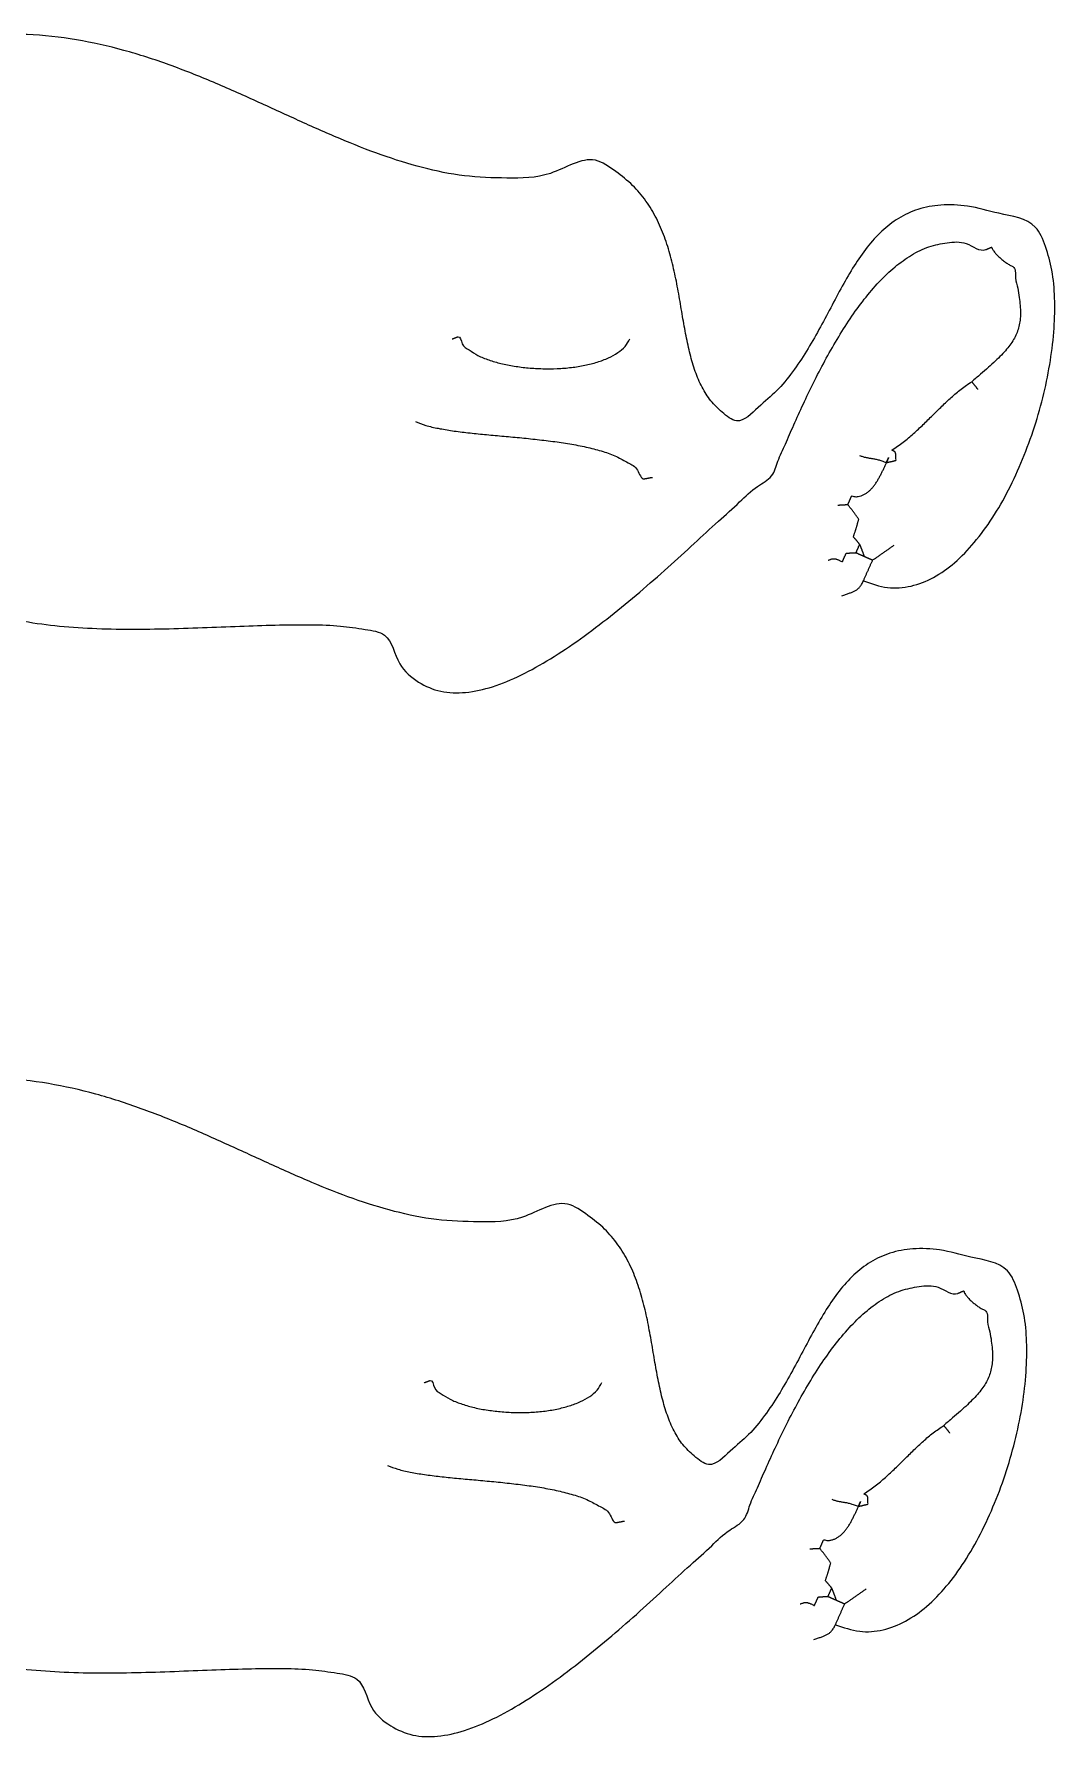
# Model space of a CAD drawing. Header units: metres. Extents: x 147 to 427, y -16 to 162.
# Drawn here: x 297.344 to 298.391, y 114.773 to 116.518 of the extents above; entities that cross this region are included whole.
import ezdxf

# ---------------------------------------------------------------- set-up
doc = ezdxf.new("R2010")
doc.units = ezdxf.units.M
doc.layers.add('1053_ARQ_BASE_MATADOURO_2_dwg', color=7, linetype='Continuous', lineweight=5, true_color=0x767676)
doc.layers.add('A-PISO', color=7, linetype='Continuous', lineweight=5)

# ---------------------------------------------------------------- blocks, each defined once
blk = doc.blocks.new('1053_ARQ_BASE_MATADOURO_2_dwg-3637054-TÉRREO 1_20 - Dependente 1')
at = {"layer": 'A-PISO', "color": 253, "true_color": 0xaaaaaa}
for points, knots in [([(129.8025, 82.7716), (129.8106, 82.7688), (129.8264, 82.7632), (129.8518, 82.7652), (129.8753, 82.7745), (129.8971, 82.7902), (129.9171, 82.8111), (129.9355, 82.8363), (129.9519, 82.865), (129.9662, 82.8963), (129.9782, 82.9294), (129.9878, 82.9633), (129.9945, 82.9971), (129.9984, 83.0299), (129.9991, 83.0608), (129.9966, 83.0893), (129.99, 83.1134), (129.9783, 83.1424), (129.9426, 83.1471), (129.9115, 83.1567), (129.8829, 83.1578), (129.8587, 83.1535), (129.8381, 83.144), (129.8207, 83.1304), (129.8058, 83.1137), (129.7926, 83.0945), (129.7805, 83.0736), (129.7689, 83.0515), (129.757, 83.0291), (129.7443, 83.0069), (129.7302, 82.9859), (129.7139, 82.9655), (129.695, 82.9509), (129.6752, 82.9297), (129.6574, 82.9447), (129.6456, 82.9557), (129.6365, 82.9703), (129.6297, 82.9864), (129.6246, 83.0042), (129.6205, 83.0231), (129.617, 83.043), (129.6136, 83.0634), (129.6098, 83.084), (129.605, 83.1044), (129.5988, 83.1244), (129.5906, 83.1436), (129.5799, 83.1614), (129.5661, 83.178), (129.5486, 83.1914), (129.5209, 83.2114), (129.4827, 83.1844), (129.4374, 83.1843), (129.3932, 83.1857), (129.35, 83.1947), (129.3075, 83.208), (129.2652, 83.2248), (129.2228, 83.2438), (129.1799, 83.2636), (129.136, 83.2832), (129.0909, 83.3011), (129.0442, 83.3163), (128.9954, 83.3272), (128.9444, 83.3331), (128.8906, 83.3301), (128.8341, 83.328), (128.7935, 83.2942), (128.7699, 83.3059), (128.7628, 83.3084), (128.7558, 83.3106), (128.7488, 83.3125), (128.7419, 83.3139), (128.735, 83.3149), (128.7281, 83.3155), (128.7213, 83.3157), (128.7144, 83.3155), (128.7075, 83.3148), (128.7005, 83.3137), (128.6935, 83.3122), (128.6865, 83.3103), (128.6793, 83.3079), (128.6721, 83.3051), (128.6673, 83.3029), (128.6649, 83.3017)], [0, 0, 0, 0, 0.025699, 0.049728, 0.07429, 0.10075, 0.129617, 0.160848, 0.194061, 0.228689, 0.264061, 0.299459, 0.334136, 0.367371, 0.398482, 0.426901, 0.452272, 0.474673, 0.514601, 0.547499, 0.57497, 0.598786, 0.62075, 0.642358, 0.664566, 0.687782, 0.71202, 0.737049, 0.762543, 0.788164, 0.813673, 0.839001, 0.86438, 0.890422, 0.90764, 0.924078, 0.940734, 0.958191, 0.97666, 0.996106, 1.016342, 1.037112, 1.05814, 1.079183, 1.100079, 1.120793, 1.141489, 1.162566, 1.184704, 1.208798, 1.256755, 1.301685, 1.345355, 1.389026, 1.433445, 1.478912, 1.525429, 1.572822, 1.62087, 1.669398, 1.71839, 1.768076, 1.819015, 1.87216, 1.928838, 1.990677, 1.998433, 2.005974, 2.013321, 2.020506, 2.027557, 2.034511, 2.041399, 2.048262, 2.055135, 2.062058, 2.069072, 2.076212, 2.083517, 2.091025, 2.098768, 2.106779, 2.106779, 2.106779, 2.106779]), ([(128.2991, 82.6941), (128.3005, 82.6909), (128.3027, 82.6856), (128.3078, 82.6795), (128.3143, 82.6789), (128.3195, 82.6833), (128.3239, 82.6902), (128.3282, 82.7), (128.332, 82.7121), (128.3353, 82.7262), (128.338, 82.7419), (128.3398, 82.7587), (128.3407, 82.7763), (128.3406, 82.794), (128.3394, 82.8116), (128.3364, 82.8286), (128.334, 82.8445), (128.3231, 82.8588), (128.3338, 82.8713), (128.3418, 82.8815), (128.3526, 82.8896), (128.3644, 82.8958), (128.3775, 82.9005), (128.3914, 82.9038), (128.406, 82.906), (128.4211, 82.9072), (128.4365, 82.9078), (128.4519, 82.9079), (128.4671, 82.9076), (128.482, 82.9073), (128.4963, 82.907), (128.5098, 82.9073), (128.522, 82.9071), (128.5421, 82.913), (128.5494, 82.8805), (128.5689, 82.863), (128.5859, 82.8461), (128.6028, 82.8348), (128.6194, 82.8272), (128.6358, 82.823), (128.652, 82.8214), (128.6681, 82.8219), (128.6844, 82.8235), (128.7009, 82.8258), (128.7178, 82.828), (128.7354, 82.8296), (128.7538, 82.8297), (128.7732, 82.828), (128.7928, 82.8227), (128.8193, 82.8177), (128.8254, 82.7867), (128.8487, 82.767), (128.8743, 82.7503), (128.9046, 82.7386), (128.9381, 82.7304), (128.9742, 82.7253), (129.0121, 82.7227), (129.0511, 82.7219), (129.0905, 82.7225), (129.1294, 82.7238), (129.1671, 82.7254), (129.2028, 82.7266), (129.2356, 82.7269), (129.2653, 82.726), (129.2895, 82.7222), (129.3186, 82.718), (129.323, 82.6859), (129.3452, 82.6673), (129.3691, 82.6568), (129.3957, 82.6563), (129.4235, 82.6627), (129.4526, 82.6749), (129.4826, 82.6918), (129.513, 82.7123), (129.5433, 82.7354), (129.5731, 82.7599), (129.6016, 82.7849), (129.6284, 82.8092), (129.6526, 82.8319), (129.6746, 82.8512), (129.6913, 82.8681), (129.71, 82.8773), (129.7147, 82.8956), (129.7229, 82.9124), (129.7312, 82.9321), (129.7408, 82.953), (129.7513, 82.9749), (129.7628, 82.9972), (129.7753, 83.0192), (129.7886, 83.0404), (129.8029, 83.0602), (129.8181, 83.0781), (129.8342, 83.0936), (129.8512, 83.1059), (129.8692, 83.1149), (129.8884, 83.1185), (129.9086, 83.1205), (129.9216, 83.1087), (129.9284, 83.1114), (129.9288, 83.1116), (129.9292, 83.1118), (129.9296, 83.1119), (129.93, 83.1121), (129.9303, 83.1123), (129.9307, 83.1124), (129.9311, 83.1126), (129.9314, 83.1128), (129.9318, 83.1129), (129.9321, 83.1131), (129.9325, 83.1132), (129.9328, 83.1134), (129.9332, 83.1135), (129.9335, 83.1136), (129.9343, 83.114), (129.9343, 83.112), (129.9353, 83.111), (129.9363, 83.1094), (129.9374, 83.108), (129.9386, 83.1065), (129.94, 83.1051), (129.9414, 83.1037), (129.943, 83.1023), (129.9445, 83.101), (129.9461, 83.0997), (129.9478, 83.0985), (129.9494, 83.0974), (129.951, 83.0963), (129.9526, 83.0954), (129.9541, 83.0946), (129.9591, 83.0927), (129.9574, 83.0818), (129.9609, 83.0723), (129.9622, 83.0626), (129.9633, 83.0541), (129.9636, 83.0463), (129.9632, 83.0391), (129.962, 83.0325), (129.9601, 83.0263), (129.9573, 83.0203), (129.9537, 83.0146), (129.9492, 83.0088), (129.9438, 83.0029), (129.9376, 82.9968), (129.9304, 82.9903), (129.9223, 82.9832), (129.9165, 82.9784), (129.9135, 82.9758)], [0, 0, 0, 0, 0.010571, 0.017391, 0.022385, 0.028342, 0.036587, 0.047233, 0.060042, 0.074659, 0.090698, 0.107753, 0.125424, 0.143316, 0.161054, 0.178295, 0.194748, 0.21021, 0.224137, 0.237373, 0.250457, 0.263771, 0.277541, 0.291838, 0.306638, 0.321832, 0.337274, 0.352767, 0.368104, 0.383062, 0.397417, 0.410943, 0.423437, 0.434721, 0.46711, 0.494451, 0.517657, 0.537695, 0.55555, 0.572131, 0.588182, 0.6042, 0.620474, 0.637125, 0.654211, 0.671801, 0.690047, 0.709226, 0.729793, 0.752353, 0.782482, 0.8118, 0.842065, 0.874258, 0.908691, 0.945222, 0.983418, 1.02268, 1.062299, 1.101512, 1.139512, 1.175493, 1.208652, 1.238246, 1.263653, 1.284556, 1.317568, 1.344515, 1.369067, 1.39451, 1.422718, 1.454239, 1.488817, 1.525777, 1.564219, 1.60313, 1.641415, 1.677951, 1.711577, 1.741137, 1.765473, 1.783491, 1.799781, 1.81892, 1.840364, 1.863581, 1.88804, 1.913229, 1.938654, 1.96385, 1.988389, 2.01192, 2.034187, 2.055107, 2.074846, 2.093951, 2.113399, 2.134528, 2.134965, 2.135398, 2.135826, 2.13625, 2.136667, 2.13708, 2.137486, 2.137889, 2.138282, 2.138674, 2.139058, 2.139438, 2.139811, 2.140179, 2.140539, 2.140898, 2.142452, 2.144111, 2.145868, 2.147714, 2.149633, 2.151615, 2.153639, 2.155694, 2.157757, 2.159812, 2.16184, 2.163826, 2.165749, 2.167591, 2.169333, 2.170961, 2.182965, 2.193684, 2.203252, 2.211814, 2.219538, 2.226609, 2.233243, 2.239673, 2.246143, 2.252884, 2.260107, 2.267989, 2.276689, 2.286336, 2.297054, 2.308948, 2.308948, 2.308948, 2.308948]), ([(129.3807, 83.0196), (129.3809, 83.0196), (129.3812, 83.0197), (129.3816, 83.0199), (129.382, 83.0201), (129.3824, 83.0202), (129.3828, 83.0204), (129.3832, 83.0205), (129.3836, 83.0207), (129.384, 83.0208), (129.3844, 83.021), (129.3848, 83.0211), (129.3851, 83.0213), (129.3855, 83.0214), (129.3859, 83.0216), (129.3862, 83.0217), (129.3866, 83.0218), (129.3895, 83.023), (129.3903, 83.0124), (129.3986, 83.0084), (129.4075, 83.0022), (129.4187, 82.9979), (129.4311, 82.9942), (129.4447, 82.9916), (129.459, 82.9898), (129.4737, 82.989), (129.4884, 82.9891), (129.5029, 82.9902), (129.5166, 82.9924), (129.5294, 82.9956), (129.5408, 82.9998), (129.5505, 83.0051), (129.5584, 83.0115), (129.5616, 83.017), (129.5631, 83.0197)], [0, 0, 0, 0, 0.0004399, 0.0008798, 0.0013179, 0.0017578, 0.0021921, 0.0026246, 0.0030515, 0.0034766, 0.0038905, 0.0043026, 0.0047072, 0.0051044, 0.0054924, 0.005871, 0.0062385, 0.0066005, 0.0150594, 0.0244923, 0.0351755, 0.04711, 0.0601391, 0.0740412, 0.0885442, 0.1033634, 0.1181979, 0.1327614, 0.1467669, 0.1599605, 0.1721269, 0.1831475, 0.1930508, 0.2021493, 0.2021493, 0.2021493, 0.2021493]), ([(129.8317, 82.9056), (129.8336, 82.907), (129.8376, 82.9096), (129.8432, 82.9138), (129.8486, 82.9181), (129.8538, 82.9226), (129.8589, 82.9272), (129.8638, 82.9319), (129.8686, 82.9366), (129.8734, 82.9413), (129.8781, 82.946), (129.8829, 82.9507), (129.8877, 82.9553), (129.8925, 82.9597), (129.8975, 82.9641), (129.9027, 82.9682), (129.908, 82.9722), (129.9116, 82.9746), (129.9135, 82.9758)], [0, 0, 0, 0, 0.0071171, 0.014136, 0.021075, 0.0279528, 0.0347765, 0.0415599, 0.048304, 0.0550163, 0.0616938, 0.0683466, 0.074972, 0.0815793, 0.0881712, 0.0947661, 0.1013758, 0.1080243, 0.1080243, 0.1080243, 0.1080243]), ([(129.9198, 82.9679), (129.9197, 82.9681), (129.9194, 82.9684), (129.9191, 82.9689), (129.9187, 82.9695), (129.9183, 82.97), (129.9179, 82.9705), (129.9175, 82.971), (129.9171, 82.9715), (129.9167, 82.972), (129.9163, 82.9725), (129.9159, 82.973), (129.9155, 82.9735), (129.9151, 82.974), (129.9147, 82.9744), (129.9143, 82.9749), (129.9139, 82.9754), (129.9136, 82.9757), (129.9135, 82.9758)], [0, 0, 0, 0, 0.00064327, 0.00128655, 0.00192918, 0.00257246, 0.00321383, 0.00385458, 0.00449346, 0.00512825, 0.00576284, 0.00639683, 0.00702842, 0.00765765, 0.00828398, 0.00890746, 0.0095276, 0.01014252, 0.01014252, 0.01014252, 0.01014252]), ([(129.3432, 82.9349), (129.3467, 82.9335), (129.3543, 82.9306), (129.3671, 82.9278), (129.3815, 82.9254), (129.3974, 82.9234), (129.4142, 82.9217), (129.4319, 82.9201), (129.4499, 82.9185), (129.4681, 82.9166), (129.486, 82.9145), (129.5034, 82.9119), (129.5199, 82.9086), (129.5352, 82.9045), (129.5491, 82.8997), (129.5608, 82.8927), (129.5718, 82.8877), (129.5743, 82.8755), (129.5785, 82.8764), (129.579, 82.8765), (129.5795, 82.8766), (129.5801, 82.8767), (129.5806, 82.8768), (129.5811, 82.8769), (129.5816, 82.877), (129.5821, 82.8771), (129.5827, 82.8772), (129.5832, 82.8773), (129.5837, 82.8774), (129.5842, 82.8775), (129.5847, 82.8776), (129.5852, 82.8776), (129.5857, 82.8777), (129.5861, 82.8777), (129.5862, 82.8777)], [0, 0, 0, 0, 0.0113432, 0.0244627, 0.0391702, 0.0552099, 0.0722892, 0.0901066, 0.1083461, 0.1266969, 0.1448451, 0.1625035, 0.1793911, 0.1952726, 0.2099632, 0.2233896, 0.2356395, 0.2470831, 0.2476195, 0.248156, 0.2486917, 0.2492281, 0.2497623, 0.2502957, 0.2508269, 0.2513606, 0.2518866, 0.2524119, 0.2529343, 0.2534538, 0.2539698, 0.2544824, 0.2549909, 0.2555007, 0.2555007, 0.2555007, 0.2555007]), ([(129.826, 82.8928), (129.8262, 82.8929), (129.8266, 82.893), (129.8272, 82.8931), (129.8278, 82.8933), (129.8284, 82.8934), (129.829, 82.8935), (129.8296, 82.8937), (129.8302, 82.8938), (129.8309, 82.894), (129.8315, 82.8941), (129.8321, 82.8942), (129.8327, 82.8944), (129.8333, 82.8945), (129.8339, 82.8947), (129.8345, 82.8948), (129.8351, 82.895), (129.8362, 82.895), (129.8356, 82.8967), (129.8358, 82.8979), (129.8358, 82.8991), (129.8358, 82.9001), (129.8357, 82.9009), (129.8357, 82.9017), (129.8355, 82.9023), (129.8354, 82.9029), (129.8352, 82.9034), (129.8349, 82.9038), (129.8345, 82.9041), (129.8341, 82.9044), (129.8336, 82.9047), (129.833, 82.905), (129.8324, 82.9053), (129.8319, 82.9055), (129.8317, 82.9056)], [0, 0, 0, 0, 0.00062449, 0.00124898, 0.00187346, 0.00250032, 0.00312481, 0.00374929, 0.00437378, 0.00500064, 0.00562512, 0.00624961, 0.0068741, 0.00750096, 0.00812544, 0.00874993, 0.00937442, 0.01000127, 0.0115267, 0.01286528, 0.01403136, 0.01504146, 0.01591019, 0.01665694, 0.01729952, 0.01786157, 0.01836909, 0.01884967, 0.01933421, 0.01984992, 0.0204202, 0.02105921, 0.02178514, 0.02260545, 0.02260545, 0.02260545, 0.02260545]), ([(129.7865, 82.8498), (129.7866, 82.85), (129.7867, 82.8504), (129.787, 82.8509), (129.7872, 82.8515), (129.7875, 82.8521), (129.7877, 82.8526), (129.7879, 82.8531), (129.7882, 82.8537), (129.7884, 82.8542), (129.7887, 82.8547), (129.7889, 82.8552), (129.7891, 82.8558), (129.7893, 82.8563), (129.7896, 82.8568), (129.7898, 82.8573), (129.79, 82.8578), (129.7906, 82.8594), (129.7939, 82.8574), (129.797, 82.8582), (129.8001, 82.8588), (129.803, 82.86), (129.8058, 82.8617), (129.8083, 82.8636), (129.8106, 82.8659), (129.8128, 82.8685), (129.8149, 82.8712), (129.8168, 82.8742), (129.8185, 82.8773), (129.8202, 82.8804), (129.8218, 82.8836), (129.8233, 82.8867), (129.8246, 82.8898), (129.8255, 82.8918), (129.826, 82.8928)], [0, 0, 0, 0, 0.0006195, 0.00123375, 0.00184012, 0.00244256, 0.00303581, 0.00362512, 0.0042105, 0.00479194, 0.0053655, 0.00593906, 0.00650738, 0.007077, 0.00764138, 0.00820706, 0.00877012, 0.0093345, 0.01284917, 0.01613899, 0.01929714, 0.02240964, 0.02553667, 0.02872698, 0.03199974, 0.03536451, 0.03880992, 0.04232234, 0.04587615, 0.04944634, 0.05299456, 0.05648787, 0.05988732, 0.06315676, 0.06315676, 0.06315676, 0.06315676]), ([(129.7986, 82.9002), (129.7992, 82.9), (129.8002, 82.8996), (129.8017, 82.8991), (129.8032, 82.8986), (129.8047, 82.8983), (129.8062, 82.898), (129.8077, 82.8977), (129.8092, 82.8975), (129.8107, 82.8972), (129.8123, 82.897), (129.814, 82.8967), (129.8157, 82.8963), (129.8176, 82.8959), (129.8195, 82.8953), (129.8215, 82.8946), (129.8237, 82.8938), (129.8252, 82.8932), (129.826, 82.8928)], [0, 0, 0, 0, 0.00169772, 0.00331404, 0.00486952, 0.00639013, 0.00789061, 0.00939662, 0.0109203, 0.01248356, 0.0140953, 0.01577935, 0.01755012, 0.01942984, 0.02143357, 0.02358884, 0.02591343, 0.02843524, 0.02843524, 0.02843524, 0.02843524]), ([(129.8279, 82.8971), (129.8278, 82.897), (129.8278, 82.8969), (129.8277, 82.8966), (129.8276, 82.8964), (129.8274, 82.8961), (129.8273, 82.8959), (129.8272, 82.8956), (129.8271, 82.8954), (129.827, 82.8951), (129.8269, 82.8948), (129.8267, 82.8945), (129.8266, 82.8943), (129.8265, 82.894), (129.8264, 82.8937), (129.8262, 82.8934), (129.8261, 82.8931), (129.826, 82.8929), (129.826, 82.8928)], [0, 0, 0, 0, 0.000255938, 0.000515812, 0.000783562, 0.001057874, 0.00133875, 0.001624874, 0.00191625, 0.002208937, 0.002509501, 0.002811374, 0.003117187, 0.003424312, 0.003735375, 0.004045125, 0.004356188, 0.00466725, 0.00466725, 0.00466725, 0.00466725]), ([(129.826, 82.8928), (129.826, 82.8929), (129.8261, 82.8931), (129.8262, 82.8934), (129.8264, 82.8937), (129.8265, 82.894), (129.8266, 82.8943), (129.8267, 82.8945), (129.8269, 82.8948), (129.827, 82.8951), (129.8271, 82.8954), (129.8272, 82.8956), (129.8273, 82.8959), (129.8274, 82.8961), (129.8276, 82.8964), (129.8277, 82.8966), (129.8278, 82.8969), (129.8278, 82.897), (129.8279, 82.8971)], [0, 0, 0, 0, 0.000311062, 0.000622125, 0.000931874, 0.001242938, 0.001550063, 0.001855875, 0.002157749, 0.002458312, 0.002751, 0.003042376, 0.0033285, 0.003609375, 0.003883687, 0.004151438, 0.004411311, 0.00466725, 0.00466725, 0.00466725, 0.00466725]), ([(129.8283, 82.898), (129.8283, 82.898), (129.8283, 82.898), (129.8283, 82.898), (129.8282, 82.8979), (129.8282, 82.8978), (129.8281, 82.8977), (129.828, 82.8975), (129.828, 82.8973), (129.8279, 82.8972), (129.8279, 82.8971)], [0.001000124, 0.001000124, 0.001000124, 0.001000124, 0.001015874, 0.001063123, 0.001141874, 0.001250812, 0.001392561, 0.001563186, 0.001767936, 0.002000249, 0.002000249, 0.002000249, 0.002000249]), ([(129.8279, 82.8971), (129.8279, 82.8972), (129.828, 82.8973), (129.828, 82.8975), (129.8281, 82.8977), (129.8282, 82.8978), (129.8282, 82.8979), (129.8283, 82.898), (129.8283, 82.898), (129.8283, 82.898), (129.8283, 82.898)], [0, 0, 0, 0, 0.000232313, 0.000437063, 0.000607688, 0.000749437, 0.000858375, 0.000937125, 0.000984375, 0.001000124, 0.001000124, 0.001000124, 0.001000124]), ([(129.7761, 82.8493), (129.7763, 82.8494), (129.7767, 82.8494), (129.7774, 82.8494), (129.7781, 82.8494), (129.7788, 82.8495), (129.7795, 82.8495), (129.7801, 82.8496), (129.7808, 82.8496), (129.7814, 82.8496), (129.7821, 82.8497), (129.7827, 82.8497), (129.7834, 82.8497), (129.784, 82.8498), (129.7846, 82.8498), (129.7852, 82.8498), (129.7859, 82.8498), (129.7863, 82.8498), (129.7865, 82.8498)], [0, 0, 0, 0, 0.00069321, 0.00138173, 0.00206264, 0.00274065, 0.00340868, 0.00407262, 0.00473125, 0.00538577, 0.0060297, 0.00667303, 0.0073093, 0.00794441, 0.00857192, 0.00919778, 0.00981792, 0.01043761, 0.01043761, 0.01043761, 0.01043761]), ([(129.7987, 82.809), (129.7985, 82.8092), (129.7983, 82.8096), (129.7979, 82.8101), (129.7975, 82.8106), (129.7971, 82.811), (129.7967, 82.8115), (129.7963, 82.812), (129.7959, 82.8125), (129.7955, 82.813), (129.7951, 82.8134), (129.7947, 82.8139), (129.7942, 82.8144), (129.7938, 82.8148), (129.7934, 82.8153), (129.793, 82.8157), (129.7926, 82.8162), (129.7919, 82.8168), (129.7927, 82.8178), (129.7929, 82.8189), (129.7933, 82.8201), (129.7937, 82.8212), (129.794, 82.8223), (129.7944, 82.8235), (129.7947, 82.8246), (129.7951, 82.8257), (129.7954, 82.8268), (129.7958, 82.828), (129.7961, 82.8291), (129.7964, 82.8302), (129.7967, 82.8313), (129.7971, 82.8324), (129.7973, 82.8335), (129.7979, 82.8347), (129.7969, 82.8356), (129.7963, 82.8366), (129.7956, 82.8376), (129.795, 82.8385), (129.7943, 82.8395), (129.7936, 82.8404), (129.7929, 82.8414), (129.7922, 82.8423), (129.7915, 82.8432), (129.7908, 82.8442), (129.7901, 82.8451), (129.7894, 82.8461), (129.7887, 82.847), (129.7879, 82.8479), (129.7872, 82.8489), (129.7867, 82.8495), (129.7865, 82.8498)], [0, 0, 0, 0, 0.00064138, 0.00127964, 0.00191544, 0.00254823, 0.00317805, 0.00380553, 0.00443071, 0.00505121, 0.00567245, 0.00629314, 0.00691219, 0.00753069, 0.00814757, 0.00876445, 0.00938027, 0.00999356, 0.01118542, 0.0123799, 0.01357191, 0.01476377, 0.01595244, 0.01714096, 0.01832616, 0.01951005, 0.02068706, 0.0218618, 0.02303199, 0.02420011, 0.02536021, 0.02651586, 0.02766622, 0.0288107, 0.02998827, 0.03116196, 0.03233379, 0.03350247, 0.03467096, 0.03583745, 0.03700537, 0.03817359, 0.03934249, 0.04051482, 0.04168918, 0.04286762, 0.04405044, 0.04523851, 0.04643111, 0.04762896, 0.04762896, 0.04762896, 0.04762896]), ([(129.7663, 82.7928), (129.7666, 82.7929), (129.7673, 82.7932), (129.7683, 82.7935), (129.7692, 82.7938), (129.7699, 82.7941), (129.7707, 82.7943), (129.7714, 82.7944), (129.7721, 82.7944), (129.7727, 82.7944), (129.7735, 82.7943), (129.7742, 82.7941), (129.7751, 82.7938), (129.776, 82.7935), (129.777, 82.7931), (129.7782, 82.7925), (129.7794, 82.7922), (129.7809, 82.7908), (129.7812, 82.792), (129.7815, 82.7925), (129.7817, 82.793), (129.782, 82.7936), (129.7822, 82.7941), (129.7824, 82.7947), (129.7827, 82.7952), (129.7829, 82.7957), (129.7831, 82.7963), (129.7834, 82.7968), (129.7836, 82.7973), (129.7838, 82.7978), (129.7841, 82.7983), (129.7843, 82.7989), (129.7846, 82.7993), (129.7847, 82.8), (129.7854, 82.7999), (129.786, 82.8), (129.7867, 82.8001), (129.7873, 82.8001), (129.788, 82.8002), (129.7886, 82.8002), (129.7892, 82.8003), (129.7899, 82.8003), (129.7905, 82.8004), (129.7911, 82.8004), (129.7918, 82.8004), (129.7924, 82.8005), (129.793, 82.8005), (129.7936, 82.8005), (129.7943, 82.8005), (129.7947, 82.8005), (129.7949, 82.8005)], [0, 0, 0, 0, 0.00116196, 0.00219033, 0.00310128, 0.00392015, 0.00466254, 0.00535935, 0.00603265, 0.0067134, 0.00742446, 0.00820211, 0.00906542, 0.01004318, 0.01115435, 0.01242373, 0.01386882, 0.01551469, 0.01613419, 0.01674844, 0.01735482, 0.01795725, 0.0185505, 0.01913982, 0.01972519, 0.02030663, 0.02088019, 0.02145375, 0.02202207, 0.02259169, 0.02315607, 0.02372175, 0.02428482, 0.02484919, 0.02548902, 0.02613229, 0.02677493, 0.0274182, 0.02805958, 0.02870033, 0.02933921, 0.02997747, 0.03060857, 0.03124256, 0.03187415, 0.03250338, 0.03312971, 0.03375319, 0.03437333, 0.03499183, 0.03499183, 0.03499183, 0.03499183]), ([(129.7949, 82.8005), (129.795, 82.8007), (129.7951, 82.8011), (129.7954, 82.8016), (129.7956, 82.8022), (129.7959, 82.8027), (129.7961, 82.8033), (129.7963, 82.8038), (129.7966, 82.8044), (129.7968, 82.8049), (129.7971, 82.8054), (129.7973, 82.8059), (129.7975, 82.8065), (129.7977, 82.807), (129.798, 82.8075), (129.7982, 82.808), (129.7984, 82.8085), (129.7986, 82.8089), (129.7987, 82.809)], [0, 0, 0, 0, 0.0006195, 0.00123375, 0.001840126, 0.002442563, 0.003035814, 0.003625126, 0.0042105, 0.004791939, 0.0053655, 0.005939063, 0.006507375, 0.007077002, 0.007641375, 0.008207063, 0.008770126, 0.009334501, 0.009334501, 0.009334501, 0.009334501]), ([(129.7949, 82.8005), (129.7951, 82.8004), (129.7954, 82.8003), (129.796, 82.8), (129.7966, 82.7998), (129.7971, 82.7995), (129.7976, 82.7993), (129.7982, 82.799), (129.7987, 82.7988), (129.7993, 82.7986), (129.7998, 82.7983), (129.8003, 82.7981), (129.8008, 82.7979), (129.8013, 82.7976), (129.8019, 82.7974), (129.8024, 82.7972), (129.8029, 82.797), (129.8032, 82.7968), (129.8034, 82.7967)], [0, 0, 0, 0, 0.0006195, 0.001233749, 0.001840124, 0.002442562, 0.003035812, 0.003625125, 0.0042105, 0.004791937, 0.005365499, 0.005939062, 0.006507375, 0.007077, 0.007641375, 0.008207062, 0.008770125, 0.0093345, 0.0093345, 0.0093345, 0.0093345]), ([(129.8034, 82.7967), (129.8033, 82.797), (129.8031, 82.7975), (129.8029, 82.7983), (129.8026, 82.7991), (129.8023, 82.7999), (129.8021, 82.8006), (129.8018, 82.8014), (129.8015, 82.8022), (129.8012, 82.8029), (129.8009, 82.8037), (129.8006, 82.8045), (129.8003, 82.8052), (129.8, 82.806), (129.7997, 82.8067), (129.7993, 82.8075), (129.799, 82.8083), (129.7988, 82.8088), (129.7987, 82.809)], [0, 0, 0, 0, 0.00083803, 0.0016713, 0.00250058, 0.00332608, 0.00414852, 0.00496722, 0.00578676, 0.00660349, 0.00742021, 0.00823975, 0.00905845, 0.00988089, 0.01070639, 0.01153567, 0.01236894, 0.01320697, 0.01320697, 0.01320697, 0.01320697]), ([(129.8119, 82.7929), (129.8124, 82.7933), (129.8133, 82.7939), (129.8147, 82.7949), (129.8161, 82.7958), (129.8175, 82.7968), (129.8189, 82.7977), (129.8202, 82.7987), (129.8216, 82.7997), (129.823, 82.8006), (129.8244, 82.8016), (129.8258, 82.8025), (129.8271, 82.8035), (129.8285, 82.8044), (129.8299, 82.8054), (129.8313, 82.8064), (129.8327, 82.8073), (129.8336, 82.808), (129.8341, 82.8083)], [0, 0, 0, 0, 0.00168214, 0.00336428, 0.00504643, 0.00673062, 0.00841276, 0.0100949, 0.01177704, 0.0134646, 0.01514674, 0.01682888, 0.01851102, 0.02019522, 0.02187736, 0.0235595, 0.02524164, 0.0269292, 0.0269292, 0.0269292, 0.0269292]), ([(129.8025, 82.7716), (129.8027, 82.7721), (129.8031, 82.773), (129.8037, 82.7743), (129.8043, 82.7757), (129.8049, 82.777), (129.8055, 82.7784), (129.8061, 82.7797), (129.8067, 82.7811), (129.8073, 82.7824), (129.8078, 82.7837), (129.8084, 82.785), (129.809, 82.7864), (129.8096, 82.7877), (129.8102, 82.789), (129.8108, 82.7903), (129.8114, 82.7916), (129.8117, 82.7925), (129.8119, 82.7929)], [0, 0, 0, 0, 0.00149625, 0.00298462, 0.00446644, 0.005943, 0.00741169, 0.00887644, 0.01033594, 0.01179281, 0.01324312, 0.01469081, 0.01613456, 0.01757831, 0.01901681, 0.02045794, 0.02189512, 0.02333625, 0.02333625, 0.02333625, 0.02333625]), ([(129.8034, 82.7967), (129.8036, 82.7966), (129.804, 82.7965), (129.8045, 82.7962), (129.8051, 82.796), (129.8056, 82.7957), (129.8062, 82.7955), (129.8067, 82.7953), (129.8073, 82.795), (129.8078, 82.7948), (129.8083, 82.7945), (129.8088, 82.7943), (129.8094, 82.7941), (129.8099, 82.7939), (129.8104, 82.7936), (129.8109, 82.7934), (129.8114, 82.7932), (129.8118, 82.793), (129.8119, 82.7929)], [0, 0, 0, 0, 0.0006195, 0.00123375, 0.001840125, 0.002442563, 0.003035813, 0.003625125, 0.0042105, 0.004791938, 0.0053655, 0.005939063, 0.006507375, 0.007077, 0.007641375, 0.008207063, 0.008770125, 0.0093345, 0.0093345, 0.0093345, 0.0093345]), ([(129.7804, 82.7563), (129.781, 82.7565), (129.7823, 82.757), (129.7842, 82.7577), (129.786, 82.7583), (129.7877, 82.7589), (129.7894, 82.7595), (129.7909, 82.7601), (129.7923, 82.7607), (129.7937, 82.7614), (129.795, 82.7622), (129.7963, 82.763), (129.7974, 82.764), (129.7986, 82.7652), (129.7996, 82.7665), (129.8006, 82.768), (129.8016, 82.7697), (129.8022, 82.771), (129.8025, 82.7716)], [0, 0, 0, 0, 0.00214026, 0.00415857, 0.0060632, 0.00786836, 0.00958192, 0.01122185, 0.01279754, 0.01433272, 0.01583711, 0.01734321, 0.01887301, 0.02046357, 0.02214113, 0.02394277, 0.02590018, 0.02804716, 0.02804716, 0.02804716, 0.02804716]), ([(129.7738, 81.7016), (129.782, 81.6988), (129.7978, 81.6932), (129.8231, 81.6952), (129.8466, 81.7045), (129.8684, 81.7202), (129.8885, 81.7411), (129.9068, 81.7663), (129.9232, 81.795), (129.9375, 81.8263), (129.9496, 81.8594), (129.9591, 81.8933), (129.9659, 81.9271), (129.9697, 81.9599), (129.9704, 81.9908), (129.9679, 82.0193), (129.9613, 82.0434), (129.9497, 82.0724), (129.9139, 82.0771), (129.8828, 82.0867), (129.8543, 82.0878), (129.83, 82.0835), (129.8094, 82.074), (129.792, 82.0604), (129.7771, 82.0437), (129.764, 82.0245), (129.7519, 82.0036), (129.7402, 81.9815), (129.7283, 81.9591), (129.7156, 81.9369), (129.7015, 81.9159), (129.6852, 81.8955), (129.6663, 81.8809), (129.6465, 81.8597), (129.6287, 81.8747), (129.6169, 81.8857), (129.6078, 81.9003), (129.6011, 81.9164), (129.5959, 81.9342), (129.5918, 81.9531), (129.5883, 81.973), (129.5849, 81.9934), (129.5811, 82.014), (129.5764, 82.0344), (129.5701, 82.0544), (129.562, 82.0736), (129.5512, 82.0914), (129.5374, 82.108), (129.5199, 82.1214), (129.4922, 82.1414), (129.4541, 82.1144), (129.4087, 82.1143), (129.3645, 82.1157), (129.3213, 82.1247), (129.2788, 82.138), (129.2366, 82.1548), (129.1941, 82.1738), (129.1512, 82.1936), (129.1073, 82.2132), (129.0622, 82.2311), (129.0155, 82.2463), (128.9668, 82.2572), (128.9157, 82.2631), (128.8619, 82.2601), (128.8054, 82.258), (128.7648, 82.2242), (128.7412, 82.2359), (128.7341, 82.2384), (128.7271, 82.2406), (128.7201, 82.2425), (128.7132, 82.2439), (128.7063, 82.2449), (128.6995, 82.2455), (128.6926, 82.2457), (128.6857, 82.2455), (128.6788, 82.2448), (128.6718, 82.2437), (128.6648, 82.2422), (128.6578, 82.2403), (128.6507, 82.2379), (128.6434, 82.2351), (128.6387, 82.2329), (128.6362, 82.2318)], [0, 0, 0, 0, 0.025699, 0.049728, 0.07429, 0.10075, 0.129617, 0.160848, 0.194061, 0.228689, 0.264061, 0.299459, 0.334136, 0.367371, 0.398482, 0.426901, 0.452272, 0.474673, 0.514601, 0.547499, 0.57497, 0.598786, 0.62075, 0.642358, 0.664566, 0.687782, 0.71202, 0.737049, 0.762543, 0.788164, 0.813673, 0.839001, 0.86438, 0.890422, 0.90764, 0.924078, 0.940734, 0.958191, 0.97666, 0.996106, 1.016342, 1.037112, 1.05814, 1.079183, 1.100079, 1.120793, 1.141489, 1.162566, 1.184704, 1.208798, 1.256755, 1.301685, 1.345355, 1.389026, 1.433445, 1.478912, 1.525429, 1.572822, 1.62087, 1.669398, 1.71839, 1.768076, 1.819015, 1.87216, 1.928838, 1.990677, 1.998433, 2.005974, 2.013321, 2.020506, 2.027557, 2.034511, 2.041399, 2.048262, 2.055135, 2.062058, 2.069072, 2.076212, 2.083517, 2.091025, 2.098768, 2.106779, 2.106779, 2.106779, 2.106779]), ([(128.2704, 81.6241), (128.2718, 81.6209), (128.2741, 81.6156), (128.2791, 81.6095), (128.2856, 81.6089), (128.2908, 81.6133), (128.2953, 81.6202), (128.2995, 81.63), (128.3033, 81.6421), (128.3066, 81.6562), (128.3093, 81.6719), (128.3111, 81.6887), (128.312, 81.7063), (128.3119, 81.724), (128.3107, 81.7416), (128.3077, 81.7586), (128.3053, 81.7745), (128.2944, 81.7888), (128.3051, 81.8013), (128.3131, 81.8115), (128.3239, 81.8196), (128.3357, 81.8258), (128.3488, 81.8305), (128.3627, 81.8338), (128.3773, 81.836), (128.3924, 81.8372), (128.4078, 81.8378), (128.4232, 81.8379), (128.4385, 81.8376), (128.4533, 81.8373), (128.4676, 81.837), (128.4811, 81.8373), (128.4933, 81.8371), (128.5134, 81.843), (128.5207, 81.8105), (128.5403, 81.793), (128.5572, 81.7761), (128.5741, 81.7648), (128.5907, 81.7572), (128.6071, 81.753), (128.6233, 81.7514), (128.6394, 81.7519), (128.6557, 81.7535), (128.6722, 81.7558), (128.6892, 81.758), (128.7068, 81.7596), (128.7251, 81.7597), (128.7445, 81.758), (128.7641, 81.7527), (128.7906, 81.7477), (128.7967, 81.7167), (128.82, 81.697), (128.8456, 81.6803), (128.876, 81.6686), (128.9094, 81.6604), (128.9455, 81.6553), (128.9834, 81.6527), (129.0224, 81.6519), (129.0618, 81.6525), (129.1007, 81.6539), (129.1384, 81.6554), (129.1741, 81.6566), (129.207, 81.6569), (129.2367, 81.656), (129.2609, 81.6522), (129.2899, 81.648), (129.2944, 81.6159), (129.3165, 81.5973), (129.3404, 81.5868), (129.367, 81.5863), (129.3948, 81.5927), (129.4239, 81.6049), (129.4539, 81.6218), (129.4843, 81.6423), (129.5147, 81.6654), (129.5444, 81.6899), (129.5729, 81.7149), (129.5997, 81.7392), (129.6239, 81.7619), (129.6459, 81.7812), (129.6627, 81.7981), (129.6814, 81.8073), (129.686, 81.8256), (129.6942, 81.8424), (129.7025, 81.8621), (129.7121, 81.883), (129.7226, 81.905), (129.7341, 81.9272), (129.7466, 81.9492), (129.76, 81.9704), (129.7742, 81.9902), (129.7894, 82.0081), (129.8055, 82.0236), (129.8225, 82.0359), (129.8406, 82.0449), (129.8597, 82.0485), (129.8799, 82.0505), (129.8929, 82.0387), (129.8997, 82.0414), (129.9001, 82.0416), (129.9005, 82.0418), (129.9009, 82.0419), (129.9013, 82.0421), (129.9017, 82.0423), (129.902, 82.0424), (129.9024, 82.0426), (129.9028, 82.0428), (129.9031, 82.0429), (129.9035, 82.0431), (129.9038, 82.0432), (129.9042, 82.0434), (129.9045, 82.0435), (129.9048, 82.0436), (129.9056, 82.044), (129.9057, 82.0421), (129.9066, 82.041), (129.9076, 82.0394), (129.9087, 82.038), (129.91, 82.0365), (129.9113, 82.0351), (129.9128, 82.0337), (129.9143, 82.0323), (129.9159, 82.031), (129.9175, 82.0297), (129.9191, 82.0285), (129.9207, 82.0274), (129.9223, 82.0263), (129.9239, 82.0254), (129.9254, 82.0246), (129.9304, 82.0227), (129.9288, 82.0118), (129.9322, 82.0023), (129.9336, 81.9926), (129.9346, 81.9841), (129.9349, 81.9763), (129.9345, 81.9691), (129.9333, 81.9625), (129.9314, 81.9563), (129.9286, 81.9503), (129.925, 81.9446), (129.9205, 81.9388), (129.9152, 81.9329), (129.9089, 81.9268), (129.9017, 81.9203), (129.8936, 81.9132), (129.8878, 81.9084), (129.8848, 81.9058)], [0, 0, 0, 0, 0.010571, 0.017391, 0.022385, 0.028342, 0.036587, 0.047233, 0.060042, 0.074659, 0.090698, 0.107753, 0.125424, 0.143316, 0.161054, 0.178295, 0.194748, 0.21021, 0.224137, 0.237373, 0.250457, 0.263771, 0.277541, 0.291838, 0.306638, 0.321832, 0.337274, 0.352767, 0.368104, 0.383062, 0.397417, 0.410943, 0.423437, 0.434721, 0.46711, 0.494451, 0.517657, 0.537695, 0.55555, 0.572131, 0.588182, 0.6042, 0.620474, 0.637125, 0.654211, 0.671801, 0.690047, 0.709226, 0.729793, 0.752353, 0.782482, 0.8118, 0.842065, 0.874258, 0.908691, 0.945222, 0.983418, 1.02268, 1.062299, 1.101512, 1.139512, 1.175493, 1.208652, 1.238246, 1.263653, 1.284556, 1.317568, 1.344515, 1.369067, 1.39451, 1.422718, 1.454239, 1.488817, 1.525777, 1.564219, 1.60313, 1.641415, 1.677951, 1.711577, 1.741137, 1.765473, 1.783491, 1.799781, 1.81892, 1.840364, 1.863581, 1.88804, 1.913229, 1.938654, 1.96385, 1.988389, 2.01192, 2.034187, 2.055107, 2.074846, 2.093951, 2.113399, 2.134528, 2.134965, 2.135398, 2.135826, 2.13625, 2.136667, 2.13708, 2.137486, 2.137889, 2.138282, 2.138674, 2.139058, 2.139438, 2.139811, 2.140179, 2.140539, 2.140898, 2.142452, 2.144111, 2.145868, 2.147714, 2.149633, 2.151615, 2.153639, 2.155694, 2.157757, 2.159812, 2.16184, 2.163826, 2.165749, 2.167591, 2.169333, 2.170961, 2.182965, 2.193684, 2.203252, 2.211814, 2.219538, 2.226609, 2.233243, 2.239673, 2.246143, 2.252884, 2.260107, 2.267989, 2.276689, 2.286336, 2.297054, 2.308948, 2.308948, 2.308948, 2.308948]), ([(129.3521, 81.9496), (129.3522, 81.9496), (129.3525, 81.9497), (129.3529, 81.9499), (129.3533, 81.9501), (129.3537, 81.9502), (129.3541, 81.9504), (129.3545, 81.9505), (129.3549, 81.9507), (129.3553, 81.9508), (129.3557, 81.951), (129.3561, 81.9511), (129.3565, 81.9513), (129.3568, 81.9514), (129.3572, 81.9516), (129.3575, 81.9517), (129.3579, 81.9518), (129.3608, 81.953), (129.3617, 81.9424), (129.3699, 81.9384), (129.3789, 81.9322), (129.39, 81.9279), (129.4024, 81.9242), (129.416, 81.9216), (129.4303, 81.9198), (129.445, 81.919), (129.4597, 81.9191), (129.4742, 81.9202), (129.488, 81.9224), (129.5007, 81.9256), (129.5121, 81.9298), (129.5218, 81.9351), (129.5297, 81.9415), (129.5329, 81.947), (129.5344, 81.9497)], [0, 0, 0, 0, 0.0004399, 0.0008798, 0.0013179, 0.0017578, 0.0021921, 0.0026246, 0.0030515, 0.0034766, 0.0038905, 0.0043026, 0.0047072, 0.0051044, 0.0054924, 0.005871, 0.0062385, 0.0066005, 0.0150594, 0.0244923, 0.0351755, 0.04711, 0.0601391, 0.0740412, 0.0885442, 0.1033634, 0.1181979, 0.1327614, 0.1467669, 0.1599605, 0.1721269, 0.1831475, 0.1930508, 0.2021493, 0.2021493, 0.2021493, 0.2021493]), ([(129.803, 81.8356), (129.805, 81.837), (129.8089, 81.8396), (129.8145, 81.8438), (129.8199, 81.8481), (129.8251, 81.8526), (129.8302, 81.8572), (129.8351, 81.8619), (129.8399, 81.8666), (129.8447, 81.8713), (129.8494, 81.876), (129.8542, 81.8807), (129.859, 81.8853), (129.8639, 81.8897), (129.8688, 81.8941), (129.874, 81.8982), (129.8793, 81.9022), (129.883, 81.9046), (129.8848, 81.9058)], [0, 0, 0, 0, 0.0071171, 0.014136, 0.021075, 0.0279528, 0.0347765, 0.0415599, 0.048304, 0.0550163, 0.0616938, 0.0683466, 0.074972, 0.0815793, 0.0881712, 0.0947661, 0.1013758, 0.1080243, 0.1080243, 0.1080243, 0.1080243]), ([(129.8912, 81.8979), (129.891, 81.8981), (129.8908, 81.8984), (129.8904, 81.8989), (129.89, 81.8995), (129.8896, 81.9), (129.8892, 81.9005), (129.8888, 81.901), (129.8884, 81.9015), (129.888, 81.902), (129.8876, 81.9025), (129.8872, 81.903), (129.8868, 81.9035), (129.8864, 81.904), (129.886, 81.9044), (129.8856, 81.9049), (129.8852, 81.9054), (129.885, 81.9057), (129.8848, 81.9058)], [0, 0, 0, 0, 0.00064327, 0.00128655, 0.00192918, 0.00257246, 0.00321383, 0.00385458, 0.00449346, 0.00512825, 0.00576284, 0.00639683, 0.00702842, 0.00765765, 0.00828398, 0.00890746, 0.0095276, 0.01014252, 0.01014252, 0.01014252, 0.01014252]), ([(129.3145, 81.8649), (129.318, 81.8635), (129.3256, 81.8606), (129.3384, 81.8578), (129.3528, 81.8554), (129.3687, 81.8534), (129.3856, 81.8517), (129.4032, 81.8501), (129.4213, 81.8485), (129.4394, 81.8466), (129.4574, 81.8445), (129.4747, 81.8419), (129.4912, 81.8386), (129.5065, 81.8345), (129.5204, 81.8297), (129.5321, 81.8227), (129.5431, 81.8177), (129.5457, 81.8055), (129.5498, 81.8064), (129.5503, 81.8065), (129.5508, 81.8066), (129.5514, 81.8067), (129.5519, 81.8068), (129.5524, 81.8069), (129.5529, 81.807), (129.5535, 81.8071), (129.554, 81.8072), (129.5545, 81.8073), (129.555, 81.8074), (129.5555, 81.8075), (129.556, 81.8076), (129.5566, 81.8076), (129.5571, 81.8077), (129.5574, 81.8077), (129.5576, 81.8077)], [0, 0, 0, 0, 0.0113432, 0.0244627, 0.0391702, 0.0552099, 0.0722892, 0.0901066, 0.1083461, 0.1266969, 0.1448451, 0.1625035, 0.1793911, 0.1952726, 0.2099632, 0.2233896, 0.2356395, 0.2470831, 0.2476195, 0.248156, 0.2486917, 0.2492281, 0.2497623, 0.2502957, 0.2508269, 0.2513606, 0.2518866, 0.2524119, 0.2529343, 0.2534538, 0.2539698, 0.2544824, 0.2549909, 0.2555007, 0.2555007, 0.2555007, 0.2555007]), ([(129.7578, 81.7798), (129.7579, 81.78), (129.7581, 81.7804), (129.7583, 81.7809), (129.7585, 81.7815), (129.7588, 81.7821), (129.759, 81.7826), (129.7593, 81.7831), (129.7595, 81.7837), (129.7597, 81.7842), (129.76, 81.7847), (129.7602, 81.7853), (129.7604, 81.7858), (129.7607, 81.7863), (129.7609, 81.7868), (129.7611, 81.7873), (129.7614, 81.7878), (129.7619, 81.7894), (129.7653, 81.7874), (129.7683, 81.7882), (129.7715, 81.7888), (129.7744, 81.79), (129.7771, 81.7917), (129.7796, 81.7936), (129.7819, 81.7959), (129.7841, 81.7985), (129.7862, 81.8012), (129.7881, 81.8042), (129.7899, 81.8073), (129.7915, 81.8104), (129.7931, 81.8136), (129.7946, 81.8167), (129.796, 81.8198), (129.7969, 81.8218), (129.7973, 81.8228)], [0, 0, 0, 0, 0.0006195, 0.00123375, 0.00184012, 0.00244256, 0.00303581, 0.00362512, 0.0042105, 0.00479194, 0.0053655, 0.00593906, 0.00650738, 0.007077, 0.00764138, 0.00820706, 0.00877012, 0.0093345, 0.01284917, 0.01613899, 0.01929714, 0.02240964, 0.02553667, 0.02872698, 0.03199974, 0.03536451, 0.03880992, 0.04232234, 0.04587615, 0.04944634, 0.05299456, 0.05648787, 0.05988732, 0.06315676, 0.06315676, 0.06315676, 0.06315676]), ([(129.77, 81.8302), (129.7705, 81.83), (129.7715, 81.8296), (129.773, 81.8291), (129.7745, 81.8286), (129.776, 81.8283), (129.7775, 81.828), (129.779, 81.8277), (129.7805, 81.8275), (129.782, 81.8272), (129.7836, 81.827), (129.7853, 81.8267), (129.787, 81.8263), (129.7889, 81.8259), (129.7908, 81.8253), (129.7929, 81.8246), (129.7951, 81.8238), (129.7965, 81.8232), (129.7973, 81.8228)], [0, 0, 0, 0, 0.00169772, 0.00331404, 0.00486952, 0.00639013, 0.00789061, 0.00939662, 0.0109203, 0.01248356, 0.0140953, 0.01577935, 0.01755012, 0.01942984, 0.02143357, 0.02358884, 0.02591343, 0.02843524, 0.02843524, 0.02843524, 0.02843524]), ([(129.7973, 81.8228), (129.7975, 81.8229), (129.7979, 81.823), (129.7985, 81.8231), (129.7991, 81.8233), (129.7997, 81.8234), (129.8004, 81.8235), (129.801, 81.8237), (129.8016, 81.8238), (129.8022, 81.824), (129.8028, 81.8241), (129.8034, 81.8242), (129.804, 81.8244), (129.8046, 81.8245), (129.8052, 81.8247), (129.8058, 81.8248), (129.8064, 81.825), (129.8075, 81.825), (129.8069, 81.8267), (129.8071, 81.8279), (129.8071, 81.8291), (129.8071, 81.8301), (129.8071, 81.8309), (129.807, 81.8317), (129.8069, 81.8323), (129.8067, 81.8329), (129.8065, 81.8334), (129.8062, 81.8338), (129.8059, 81.8341), (129.8054, 81.8344), (129.8049, 81.8347), (129.8044, 81.835), (129.8037, 81.8353), (129.8032, 81.8355), (129.803, 81.8356)], [0, 0, 0, 0, 0.00062449, 0.00124898, 0.00187346, 0.00250032, 0.00312481, 0.00374929, 0.00437378, 0.00500064, 0.00562512, 0.00624961, 0.0068741, 0.00750096, 0.00812544, 0.00874993, 0.00937442, 0.01000127, 0.0115267, 0.01286528, 0.01403136, 0.01504146, 0.01591019, 0.01665694, 0.01729952, 0.01786157, 0.01836909, 0.01884967, 0.01933421, 0.01984992, 0.0204202, 0.02105921, 0.02178514, 0.02260545, 0.02260545, 0.02260545, 0.02260545]), ([(129.7992, 81.8271), (129.7992, 81.827), (129.7991, 81.8269), (129.799, 81.8266), (129.7989, 81.8264), (129.7988, 81.8261), (129.7987, 81.8259), (129.7985, 81.8256), (129.7984, 81.8254), (129.7983, 81.8251), (129.7982, 81.8248), (129.7981, 81.8245), (129.7979, 81.8243), (129.7978, 81.824), (129.7977, 81.8237), (129.7976, 81.8234), (129.7974, 81.8231), (129.7973, 81.8229), (129.7973, 81.8228)], [0, 0, 0, 0, 0.000255938, 0.000515812, 0.000783562, 0.001057874, 0.00133875, 0.001624874, 0.00191625, 0.002208937, 0.002509501, 0.002811374, 0.003117187, 0.003424312, 0.003735375, 0.004045125, 0.004356188, 0.00466725, 0.00466725, 0.00466725, 0.00466725]), ([(129.7973, 81.8228), (129.7973, 81.8229), (129.7974, 81.8231), (129.7976, 81.8234), (129.7977, 81.8237), (129.7978, 81.824), (129.7979, 81.8243), (129.7981, 81.8245), (129.7982, 81.8248), (129.7983, 81.8251), (129.7984, 81.8254), (129.7985, 81.8256), (129.7987, 81.8259), (129.7988, 81.8261), (129.7989, 81.8264), (129.799, 81.8266), (129.7991, 81.8269), (129.7992, 81.827), (129.7992, 81.8271)], [0, 0, 0, 0, 0.000311062, 0.000622125, 0.000931874, 0.001242938, 0.001550063, 0.001855875, 0.002157749, 0.002458312, 0.002751, 0.003042376, 0.0033285, 0.003609375, 0.003883687, 0.004151438, 0.004411311, 0.00466725, 0.00466725, 0.00466725, 0.00466725]), ([(129.7996, 81.828), (129.7996, 81.828), (129.7996, 81.828), (129.7996, 81.828), (129.7995, 81.8279), (129.7995, 81.8278), (129.7994, 81.8277), (129.7994, 81.8275), (129.7993, 81.8273), (129.7992, 81.8272), (129.7992, 81.8271)], [0.001000124, 0.001000124, 0.001000124, 0.001000124, 0.001015874, 0.001063123, 0.001141874, 0.001250812, 0.001392561, 0.001563186, 0.001767936, 0.002000249, 0.002000249, 0.002000249, 0.002000249]), ([(129.7992, 81.8271), (129.7992, 81.8272), (129.7993, 81.8273), (129.7994, 81.8275), (129.7994, 81.8277), (129.7995, 81.8278), (129.7995, 81.8279), (129.7996, 81.828), (129.7996, 81.828), (129.7996, 81.828), (129.7996, 81.828)], [0, 0, 0, 0, 0.000232313, 0.000437063, 0.000607688, 0.000749437, 0.000858375, 0.000937125, 0.000984375, 0.001000124, 0.001000124, 0.001000124, 0.001000124]), ([(129.7474, 81.7793), (129.7476, 81.7794), (129.7481, 81.7794), (129.7488, 81.7794), (129.7494, 81.7794), (129.7501, 81.7795), (129.7508, 81.7795), (129.7514, 81.7796), (129.7521, 81.7796), (129.7528, 81.7796), (129.7534, 81.7797), (129.754, 81.7797), (129.7547, 81.7797), (129.7553, 81.7798), (129.7559, 81.7798), (129.7566, 81.7798), (129.7572, 81.7798), (129.7576, 81.7798), (129.7578, 81.7798)], [0, 0, 0, 0, 0.00069321, 0.00138173, 0.00206264, 0.00274065, 0.00340868, 0.00407262, 0.00473125, 0.00538577, 0.0060297, 0.00667303, 0.0073093, 0.00794441, 0.00857192, 0.00919778, 0.00981792, 0.01043761, 0.01043761, 0.01043761, 0.01043761]), ([(129.77, 81.739), (129.7699, 81.7392), (129.7696, 81.7396), (129.7692, 81.7401), (129.7688, 81.7406), (129.7684, 81.741), (129.768, 81.7415), (129.7676, 81.742), (129.7672, 81.7425), (129.7668, 81.743), (129.7664, 81.7434), (129.766, 81.7439), (129.7656, 81.7444), (129.7652, 81.7448), (129.7647, 81.7453), (129.7643, 81.7457), (129.764, 81.7462), (129.7632, 81.7468), (129.764, 81.7478), (129.7642, 81.7489), (129.7646, 81.7501), (129.765, 81.7512), (129.7653, 81.7523), (129.7657, 81.7535), (129.766, 81.7546), (129.7664, 81.7557), (129.7667, 81.7569), (129.7671, 81.758), (129.7674, 81.7591), (129.7677, 81.7602), (129.768, 81.7613), (129.7684, 81.7625), (129.7686, 81.7635), (129.7692, 81.7647), (129.7682, 81.7656), (129.7676, 81.7666), (129.7669, 81.7676), (129.7663, 81.7685), (129.7656, 81.7695), (129.7649, 81.7704), (129.7642, 81.7714), (129.7635, 81.7723), (129.7628, 81.7732), (129.7621, 81.7742), (129.7614, 81.7751), (129.7607, 81.7761), (129.76, 81.777), (129.7593, 81.7779), (129.7585, 81.7789), (129.758, 81.7795), (129.7578, 81.7798)], [0, 0, 0, 0, 0.00064138, 0.00127964, 0.00191544, 0.00254823, 0.00317805, 0.00380553, 0.00443071, 0.00505121, 0.00567245, 0.00629314, 0.00691219, 0.00753069, 0.00814757, 0.00876445, 0.00938027, 0.00999356, 0.01118542, 0.0123799, 0.01357191, 0.01476377, 0.01595244, 0.01714096, 0.01832616, 0.01951005, 0.02068706, 0.0218618, 0.02303199, 0.02420011, 0.02536021, 0.02651586, 0.02766622, 0.0288107, 0.02998827, 0.03116196, 0.03233379, 0.03350247, 0.03467096, 0.03583745, 0.03700537, 0.03817359, 0.03934249, 0.04051482, 0.04168918, 0.04286762, 0.04405044, 0.04523851, 0.04643111, 0.04762896, 0.04762896, 0.04762896, 0.04762896]), ([(129.7662, 81.7305), (129.7663, 81.7307), (129.7664, 81.7311), (129.7667, 81.7316), (129.7669, 81.7322), (129.7672, 81.7327), (129.7674, 81.7333), (129.7677, 81.7338), (129.7679, 81.7344), (129.7681, 81.7349), (129.7684, 81.7354), (129.7686, 81.7359), (129.7688, 81.7365), (129.7691, 81.737), (129.7693, 81.7375), (129.7695, 81.738), (129.7698, 81.7385), (129.7699, 81.7389), (129.77, 81.739)], [0, 0, 0, 0, 0.0006195, 0.00123375, 0.001840126, 0.002442563, 0.003035814, 0.003625126, 0.0042105, 0.004791939, 0.0053655, 0.005939063, 0.006507375, 0.007077002, 0.007641375, 0.008207063, 0.008770126, 0.009334501, 0.009334501, 0.009334501, 0.009334501]), ([(129.7747, 81.7267), (129.7746, 81.727), (129.7745, 81.7275), (129.7742, 81.7283), (129.7739, 81.7291), (129.7737, 81.7299), (129.7734, 81.7306), (129.7731, 81.7314), (129.7728, 81.7322), (129.7725, 81.733), (129.7722, 81.7337), (129.7719, 81.7345), (129.7716, 81.7352), (129.7713, 81.736), (129.771, 81.7368), (129.7707, 81.7375), (129.7703, 81.7383), (129.7701, 81.7388), (129.77, 81.739)], [0, 0, 0, 0, 0.00083803, 0.0016713, 0.00250058, 0.00332608, 0.00414852, 0.00496722, 0.00578676, 0.00660349, 0.00742021, 0.00823975, 0.00905845, 0.00988089, 0.01070639, 0.01153567, 0.01236894, 0.01320697, 0.01320697, 0.01320697, 0.01320697]), ([(129.7833, 81.7229), (129.7837, 81.7233), (129.7846, 81.7239), (129.786, 81.7249), (129.7874, 81.7258), (129.7888, 81.7268), (129.7902, 81.7277), (129.7916, 81.7287), (129.7929, 81.7297), (129.7943, 81.7306), (129.7957, 81.7316), (129.7971, 81.7325), (129.7985, 81.7335), (129.7999, 81.7345), (129.8012, 81.7354), (129.8026, 81.7364), (129.804, 81.7373), (129.8049, 81.738), (129.8054, 81.7383)], [0, 0, 0, 0, 0.00168214, 0.00336428, 0.00504643, 0.00673062, 0.00841276, 0.0100949, 0.01177704, 0.0134646, 0.01514674, 0.01682888, 0.01851102, 0.02019522, 0.02187736, 0.0235595, 0.02524164, 0.0269292, 0.0269292, 0.0269292, 0.0269292]), ([(129.7376, 81.7228), (129.738, 81.7229), (129.7386, 81.7232), (129.7396, 81.7235), (129.7405, 81.7238), (129.7413, 81.7241), (129.742, 81.7243), (129.7427, 81.7244), (129.7434, 81.7244), (129.7441, 81.7244), (129.7448, 81.7243), (129.7455, 81.7241), (129.7464, 81.7238), (129.7473, 81.7235), (129.7483, 81.7231), (129.7495, 81.7225), (129.7508, 81.7222), (129.7522, 81.7208), (129.7525, 81.722), (129.7528, 81.7225), (129.753, 81.723), (129.7533, 81.7236), (129.7535, 81.7241), (129.7538, 81.7247), (129.754, 81.7252), (129.7542, 81.7257), (129.7545, 81.7263), (129.7547, 81.7268), (129.7549, 81.7273), (129.7552, 81.7278), (129.7554, 81.7283), (129.7556, 81.7289), (129.7559, 81.7293), (129.756, 81.7301), (129.7567, 81.7299), (129.7573, 81.73), (129.758, 81.7301), (129.7586, 81.7301), (129.7593, 81.7302), (129.7599, 81.7302), (129.7606, 81.7303), (129.7612, 81.7303), (129.7618, 81.7304), (129.7625, 81.7304), (129.7631, 81.7304), (129.7637, 81.7305), (129.7643, 81.7305), (129.765, 81.7305), (129.7656, 81.7305), (129.766, 81.7305), (129.7662, 81.7305)], [0, 0, 0, 0, 0.00116196, 0.00219033, 0.00310128, 0.00392015, 0.00466254, 0.00535935, 0.00603265, 0.0067134, 0.00742446, 0.00820211, 0.00906542, 0.01004318, 0.01115435, 0.01242373, 0.01386882, 0.01551469, 0.01613419, 0.01674844, 0.01735482, 0.01795725, 0.0185505, 0.01913982, 0.01972519, 0.02030663, 0.02088019, 0.02145375, 0.02202207, 0.02259169, 0.02315607, 0.02372175, 0.02428482, 0.02484919, 0.02548902, 0.02613229, 0.02677493, 0.0274182, 0.02805958, 0.02870033, 0.02933921, 0.02997747, 0.03060857, 0.03124256, 0.03187415, 0.03250338, 0.03312971, 0.03375319, 0.03437333, 0.03499183, 0.03499183, 0.03499183, 0.03499183]), ([(129.7662, 81.7305), (129.7664, 81.7304), (129.7668, 81.7303), (129.7673, 81.73), (129.7679, 81.7298), (129.7684, 81.7295), (129.769, 81.7293), (129.7695, 81.729), (129.77, 81.7288), (129.7706, 81.7286), (129.7711, 81.7283), (129.7716, 81.7281), (129.7721, 81.7279), (129.7727, 81.7276), (129.7732, 81.7274), (129.7737, 81.7272), (129.7742, 81.727), (129.7746, 81.7268), (129.7747, 81.7267)], [0, 0, 0, 0, 0.0006195, 0.001233749, 0.001840124, 0.002442562, 0.003035812, 0.003625125, 0.0042105, 0.004791937, 0.005365499, 0.005939062, 0.006507375, 0.007077, 0.007641375, 0.008207062, 0.008770125, 0.0093345, 0.0093345, 0.0093345, 0.0093345]), ([(129.7738, 81.7016), (129.774, 81.7021), (129.7744, 81.703), (129.775, 81.7043), (129.7756, 81.7057), (129.7762, 81.707), (129.7768, 81.7084), (129.7774, 81.7097), (129.778, 81.7111), (129.7786, 81.7124), (129.7792, 81.7137), (129.7798, 81.715), (129.7803, 81.7164), (129.7809, 81.7177), (129.7815, 81.719), (129.7821, 81.7203), (129.7827, 81.7216), (129.7831, 81.7225), (129.7833, 81.7229)], [0, 0, 0, 0, 0.00149625, 0.00298462, 0.00446644, 0.005943, 0.00741169, 0.00887644, 0.01033594, 0.01179281, 0.01324312, 0.01469081, 0.01613456, 0.01757831, 0.01901681, 0.02045794, 0.02189512, 0.02333625, 0.02333625, 0.02333625, 0.02333625]), ([(129.7747, 81.7267), (129.7749, 81.7266), (129.7753, 81.7265), (129.7759, 81.7262), (129.7764, 81.726), (129.777, 81.7257), (129.7775, 81.7255), (129.778, 81.7253), (129.7786, 81.725), (129.7791, 81.7248), (129.7796, 81.7246), (129.7802, 81.7243), (129.7807, 81.7241), (129.7812, 81.7239), (129.7817, 81.7236), (129.7822, 81.7234), (129.7827, 81.7232), (129.7831, 81.723), (129.7833, 81.7229)], [0, 0, 0, 0, 0.0006195, 0.00123375, 0.001840125, 0.002442563, 0.003035813, 0.003625125, 0.0042105, 0.004791938, 0.0053655, 0.005939063, 0.006507375, 0.007077, 0.007641375, 0.008207063, 0.008770125, 0.0093345, 0.0093345, 0.0093345, 0.0093345]), ([(129.7517, 81.6863), (129.7523, 81.6865), (129.7536, 81.687), (129.7555, 81.6877), (129.7573, 81.6883), (129.7591, 81.6889), (129.7607, 81.6895), (129.7622, 81.6901), (129.7637, 81.6907), (129.765, 81.6914), (129.7663, 81.6922), (129.7676, 81.693), (129.7688, 81.694), (129.7699, 81.6952), (129.7709, 81.6965), (129.7719, 81.698), (129.7729, 81.6997), (129.7735, 81.701), (129.7738, 81.7016)], [0, 0, 0, 0, 0.00214026, 0.00415857, 0.0060632, 0.00786836, 0.00958192, 0.01122185, 0.01279754, 0.01433272, 0.01583711, 0.01734321, 0.01887301, 0.02046357, 0.02214113, 0.02394277, 0.02590018, 0.02804716, 0.02804716, 0.02804716, 0.02804716])]:
    blk.add_open_spline(points, degree=3, knots=knots, dxfattribs=at)

msp = doc.modelspace()

# ---------------------------------------------------------------- block references
at = {"layer": '1053_ARQ_BASE_MATADOURO_2_dwg', "color": 253, "true_color": 0xaaaaaa}
msp.add_blockref('1053_ARQ_BASE_MATADOURO_2_dwg-3637054-TÉRREO 1_20 - Dependente 1', (168.392, 33.186), dxfattribs=at)

doc.saveas('drawing.dxf')
